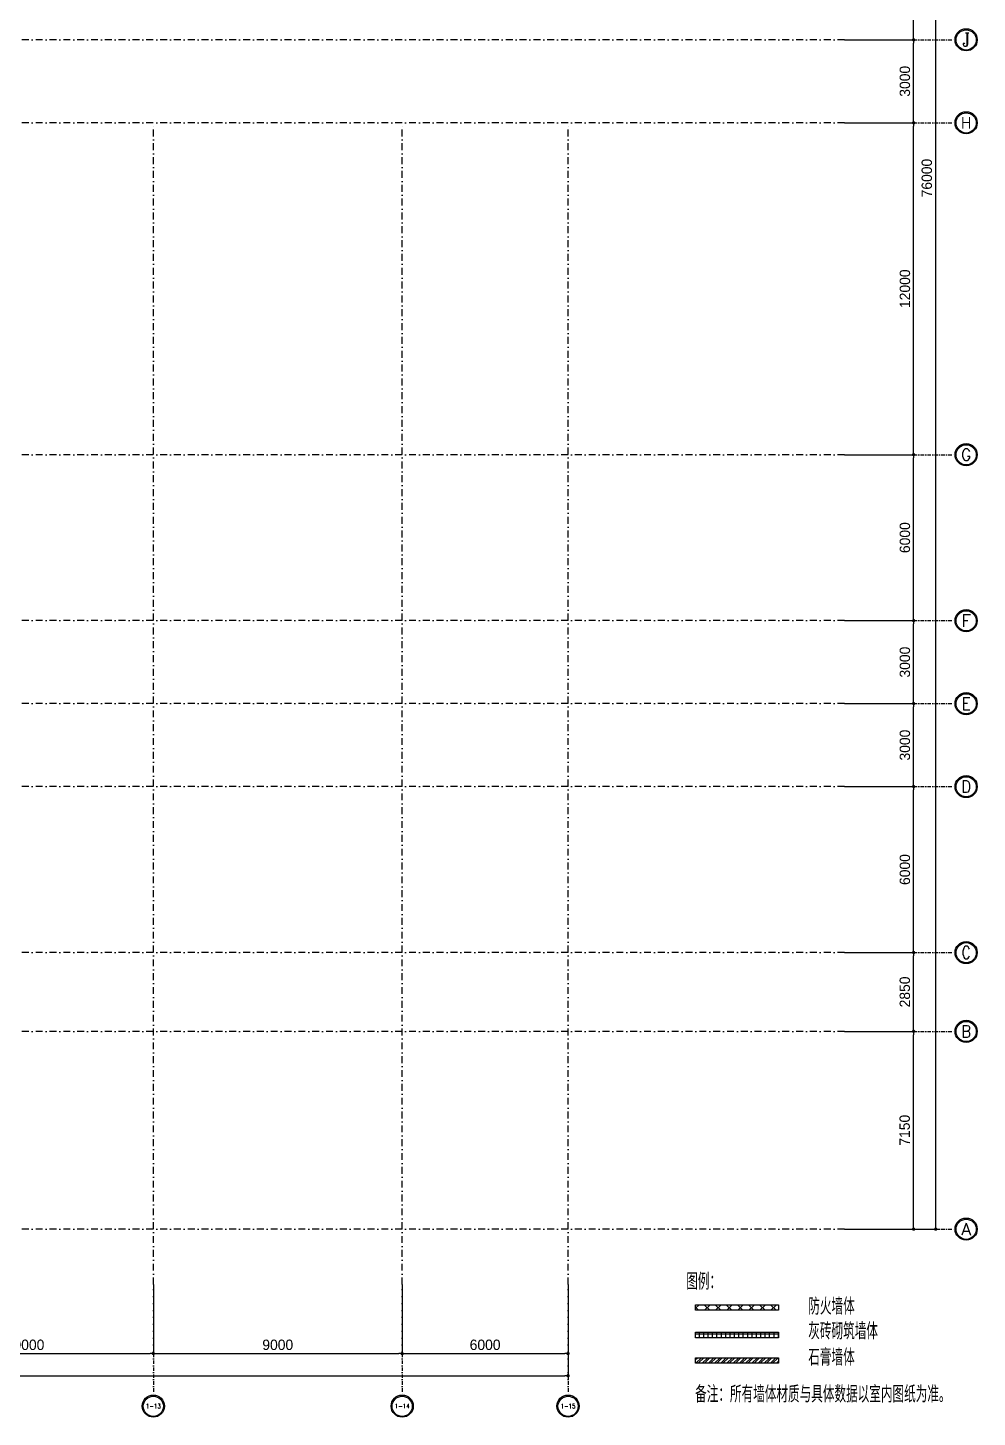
# Model space of a CAD drawing. Extents: x -354516 to 794396, y -401250 to -150594.
# Drawn here: x -252758 to -218416, y -384958 to -334724 of the extents above; entities that cross this region are included whole.
import ezdxf
from ezdxf.enums import TextEntityAlignment as Align

# ---------------------------------------------------------------- set-up
doc = ezdxf.new("R2010")
doc.units = 0
doc.header["$LTSCALE"] = 1000
doc.header["$MEASUREMENT"] = 0
doc.linetypes.add('DASHDOT2', pattern=[0.5, 0.25, -0.125, 0, -0.125])
doc.linetypes.add('DOTE', pattern=[2.42, 2, -0.2, 0.02, -0.2])
doc.layers.add('0-文字1', color=7, linetype='Continuous', lineweight=0)
for name, color, linetype in [('5', 5, 'Continuous'), ('AXIS', 35, 'Continuous'), ('AXIS_TEXT', 7, 'Continuous'), ('DOTE', 251, 'DOTE'), ('墙体', 7, 'Continuous'), ('灰色砖墙', 80, 'Continuous'), ('石膏墙体', 31, 'Continuous'), ('防火墙', 10, 'Continuous'), ('防火墙填充', 10, 'Continuous')]:
    doc.layers.add(name, color=color, linetype=linetype)
doc.styles.add('_TCH_AXIS', font='COMPLEX', dxfattribs={"bigfont": 'GBCBIG'})
doc.styles.add('COMPLEX', font='COMPLEX')
doc.styles.add('tjhztxt', font='TJROMANS', dxfattribs={"width": 0.7, "height": 6, "bigfont": 'HZTXT'})
doc.styles.add('Word-n', font='stylu.ttf')
doc.dimstyles.new('1-150', dxfattribs={"dimscale": 150, "dimtxt": 2.5, "dimasz": 0.8, "dimexe": 0.8, "dimexo": 0, "dimgap": 0.8, "dimtad": 1, "dimdec": 0, "dimzin": 0, "dimdsep": 46, "dimtxsty": 'Word-n', "dimblk": 'DOT', "dimcen": 0, "dimclrd": 137, "dimclre": 137, "dimclrt": 35, "dimadec": 4, "dimazin": 0, "dimtfac": 1, "dimtdec": 0, "dimtofl": 0, "dimtmove": 2, "dimatfit": 3, "dimldrblk": 'A', "dimfxl": 0, "dimtolj": 1, "dimtzin": 0, "dimarcsym": 0})

# ---------------------------------------------------------------- blocks, each defined once
blk = doc.blocks.new('_AXISO')
blk.add_circle((0, 0), 0.5)
at = {"layer": 'AXIS_TEXT', "style": 'COMPLEX', "width": 1.041667}
blk.add_attdef('A', text='', height=0.56, dxfattribs=at).set_placement((-0.25, -0.28), (0.25, -0.28), align=Align.FIT)
blk = doc.blocks.new('_Dot')
at = {"color": 0, "linetype": 'ByBlock', "lineweight": -2}
blk.add_line((-0.5, 0), (-1, 0), dxfattribs=at)
at = {"color": 0, "linetype": 'ByBlock', "const_width": 0.5}
blk.add_lwpolyline([(-0.25, 0, 1), (0.25, 0, 1)], format="xyb", close=True, dxfattribs=at)
blk = doc.blocks.new('*D223')
at = {"layer": 'Defpoints', "color": 0}
for p in [(107436, 66587), (110736, 66587), (107436, -9413)]:
    blk.add_point(p, dxfattribs=at)
at = {"layer": '墙体', "color": 137, "lineweight": -2}
for p, q in [((107436, 66587), (110856, 66587)), ((110736, -9293), (110736, 66467)), ((107436, -9413), (110856, -9413))]:
    blk.add_line(p, q, dxfattribs=at)
at = {"layer": '墙体', "color": 137, "lineweight": -2, "xscale": 120, "yscale": 120, "zscale": 120}
for p, rotation in [((110736, 66587), 90), ((110736, -9413), 270)]:
    blk.add_blockref('_Dot', p, dxfattribs=dict(at, rotation=rotation))
at = {"layer": '墙体', "color": 35, "insert": (110414, 28587), "char_height": 375, "attachment_point": 5, "rotation": 90, "style": 'Word-n'}
blk.add_mtext('\\A1;76000', dxfattribs=at)
blk = doc.blocks.new('A')
at = {"color": 134}
for p, q in [((-0.37, 0), (-2.13, 0)), ((-1.44, 1.15), (-1.09, 1.44)), ((-1.44, 1.15), (-0.37, 0)), ((-1.44, -1.15), (-0.37, 0)), ((-1.09, 1.44), (0, 0)), ((-1.09, -1.44), (0, 0)), ((-1.44, -1.15), (-1.09, -1.44))]:
    blk.add_line(p, q, dxfattribs=at)
for points in [[(-1.44, 1.15), (-1.09, 1.44), (-0.37, 0), (0, 0)], [(-1.44, -1.15), (-1.09, -1.44), (-0.37, 0), (0, 0)]]:
    blk.add_solid(points, dxfattribs=at)
blk = doc.blocks.new('*D224')
at = {"layer": 'Defpoints', "color": 0}
for p in [(107436, -2263), (109936, -2263), (107436, -9413)]:
    blk.add_point(p, dxfattribs=at)
at = {"layer": '墙体', "color": 137, "lineweight": -2}
for p, q in [((107436, -2263), (110056, -2263)), ((109936, -9293), (109936, -2383)), ((107436, -9413), (110056, -9413))]:
    blk.add_line(p, q, dxfattribs=at)
at = {"layer": '墙体', "color": 137, "lineweight": -2, "xscale": 120, "yscale": 120, "zscale": 120}
for p, rotation in [((109936, -2263), 90), ((109936, -9413), 270)]:
    blk.add_blockref('_Dot', p, dxfattribs=dict(at, rotation=rotation))
at = {"layer": '墙体', "color": 35, "insert": (109614, -5838), "char_height": 375, "attachment_point": 5, "rotation": 90, "style": 'Word-n'}
blk.add_mtext('\\A1;7150', dxfattribs=at)
blk = doc.blocks.new('*D225')
at = {"layer": 'Defpoints', "color": 0}
for p in [(107436, 587), (109936, 587), (107436, -2263)]:
    blk.add_point(p, dxfattribs=at)
at = {"layer": '墙体', "color": 137, "lineweight": -2}
for p, q in [((107436, 587), (110056, 587)), ((109936, -2143), (109936, 467)), ((107436, -2263), (110056, -2263))]:
    blk.add_line(p, q, dxfattribs=at)
at = {"layer": '墙体', "color": 137, "lineweight": -2, "xscale": 120, "yscale": 120, "zscale": 120}
for p, rotation in [((109936, 587), 90), ((109936, -2263), 270)]:
    blk.add_blockref('_Dot', p, dxfattribs=dict(at, rotation=rotation))
at = {"layer": '墙体', "color": 35, "insert": (109619, -838), "char_height": 375, "attachment_point": 5, "rotation": 90, "style": 'Word-n'}
blk.add_mtext('\\A1;2850', dxfattribs=at)
blk = doc.blocks.new('*D226')
at = {"layer": 'Defpoints', "color": 0}
for p in [(107436, 6587), (109936, 6587), (107436, 587)]:
    blk.add_point(p, dxfattribs=at)
at = {"layer": '墙体', "color": 137, "lineweight": -2}
for p, q in [((107436, 6587), (110056, 6587)), ((109936, 707), (109936, 6467)), ((107436, 587), (110056, 587))]:
    blk.add_line(p, q, dxfattribs=at)
at = {"layer": '墙体', "color": 137, "lineweight": -2, "xscale": 120, "yscale": 120, "zscale": 120}
for p, rotation in [((109936, 6587), 90), ((109936, 587), 270)]:
    blk.add_blockref('_Dot', p, dxfattribs=dict(at, rotation=rotation))
at = {"layer": '墙体', "color": 35, "insert": (109621, 3587), "char_height": 375, "attachment_point": 5, "rotation": 90, "style": 'Word-n'}
blk.add_mtext('\\A1;6000', dxfattribs=at)
blk = doc.blocks.new('*D186')
at = {"layer": 'Defpoints', "color": 0}
for p in [(107436, 9587), (109936, 9587), (107436, 6587)]:
    blk.add_point(p, dxfattribs=at)
at = {"layer": '墙体', "color": 137, "lineweight": -2}
for p, q in [((107436, 9587), (110056, 9587)), ((109936, 6707), (109936, 9467)), ((107436, 6587), (110056, 6587))]:
    blk.add_line(p, q, dxfattribs=at)
at = {"layer": '墙体', "color": 137, "lineweight": -2, "xscale": 120, "yscale": 120, "zscale": 120}
for p, rotation in [((109936, 9587), 90), ((109936, 6587), 270)]:
    blk.add_blockref('_Dot', p, dxfattribs=dict(at, rotation=rotation))
at = {"layer": '墙体', "color": 35, "insert": (109621, 8087), "char_height": 375, "attachment_point": 5, "rotation": 90, "style": 'Word-n'}
blk.add_mtext('\\A1;3000', dxfattribs=at)
blk = doc.blocks.new('*D187')
at = {"layer": 'Defpoints', "color": 0}
for p in [(107436, 12587), (109936, 12587), (107436, 9587)]:
    blk.add_point(p, dxfattribs=at)
at = {"layer": '墙体', "color": 137, "lineweight": -2}
for p, q in [((107436, 12587), (110056, 12587)), ((109936, 9707), (109936, 12467)), ((107436, 9587), (110056, 9587))]:
    blk.add_line(p, q, dxfattribs=at)
at = {"layer": '墙体', "color": 137, "lineweight": -2, "xscale": 120, "yscale": 120, "zscale": 120}
for p, rotation in [((109936, 12587), 90), ((109936, 9587), 270)]:
    blk.add_blockref('_Dot', p, dxfattribs=dict(at, rotation=rotation))
at = {"layer": '墙体', "color": 35, "insert": (109621, 11087), "char_height": 375, "attachment_point": 5, "rotation": 90, "style": 'Word-n'}
blk.add_mtext('\\A1;3000', dxfattribs=at)
blk = doc.blocks.new('*D188')
at = {"layer": 'Defpoints', "color": 0}
for p in [(107436, 18587), (109936, 18587), (107436, 12587)]:
    blk.add_point(p, dxfattribs=at)
at = {"layer": '墙体', "color": 137, "lineweight": -2}
for p, q in [((107436, 18587), (110056, 18587)), ((109936, 12707), (109936, 18467)), ((107436, 12587), (110056, 12587))]:
    blk.add_line(p, q, dxfattribs=at)
at = {"layer": '墙体', "color": 137, "lineweight": -2, "xscale": 120, "yscale": 120, "zscale": 120}
for p, rotation in [((109936, 18587), 90), ((109936, 12587), 270)]:
    blk.add_blockref('_Dot', p, dxfattribs=dict(at, rotation=rotation))
at = {"layer": '墙体', "color": 35, "insert": (109621, 15587), "char_height": 375, "attachment_point": 5, "rotation": 90, "style": 'Word-n'}
blk.add_mtext('\\A1;6000', dxfattribs=at)
blk = doc.blocks.new('*D189')
at = {"layer": 'Defpoints', "color": 0}
for p in [(107436, 30587), (109936, 30587), (107436, 18587)]:
    blk.add_point(p, dxfattribs=at)
at = {"layer": '墙体', "color": 137, "lineweight": -2}
for p, q in [((107436, 30587), (110056, 30587)), ((109936, 18707), (109936, 30467)), ((107436, 18587), (110056, 18587))]:
    blk.add_line(p, q, dxfattribs=at)
at = {"layer": '墙体', "color": 137, "lineweight": -2, "xscale": 120, "yscale": 120, "zscale": 120}
for p, rotation in [((109936, 30587), 90), ((109936, 18587), 270)]:
    blk.add_blockref('_Dot', p, dxfattribs=dict(at, rotation=rotation))
at = {"layer": '墙体', "color": 35, "insert": (109622, 24587), "char_height": 375, "attachment_point": 5, "rotation": 90, "style": 'Word-n'}
blk.add_mtext('\\A1;12000', dxfattribs=at)
blk = doc.blocks.new('*D190')
at = {"layer": 'Defpoints', "color": 0}
for p in [(107436, 33587), (109936, 33587), (107436, 30587)]:
    blk.add_point(p, dxfattribs=at)
at = {"layer": '墙体', "color": 137, "lineweight": -2}
for p, q in [((107436, 33587), (110056, 33587)), ((109936, 30707), (109936, 33467)), ((107436, 30587), (110056, 30587))]:
    blk.add_line(p, q, dxfattribs=at)
at = {"layer": '墙体', "color": 137, "lineweight": -2, "xscale": 120, "yscale": 120, "zscale": 120}
for p, rotation in [((109936, 33587), 90), ((109936, 30587), 270)]:
    blk.add_blockref('_Dot', p, dxfattribs=dict(at, rotation=rotation))
at = {"layer": '墙体', "color": 35, "insert": (109621, 32087), "char_height": 375, "attachment_point": 5, "rotation": 90, "style": 'Word-n'}
blk.add_mtext('\\A1;3000', dxfattribs=at)
blk = doc.blocks.new('*D191')
at = {"layer": 'Defpoints', "color": 0}
for p in [(107436, 36587), (109936, 36587), (107436, 33587)]:
    blk.add_point(p, dxfattribs=at)
at = {"layer": '墙体', "color": 137, "lineweight": -2}
for p, q in [((107436, 36587), (110056, 36587)), ((109936, 33707), (109936, 36467)), ((107436, 33587), (110056, 33587))]:
    blk.add_line(p, q, dxfattribs=at)
at = {"layer": '墙体', "color": 137, "lineweight": -2, "xscale": 120, "yscale": 120, "zscale": 120}
for p, rotation in [((109936, 36587), 90), ((109936, 33587), 270)]:
    blk.add_blockref('_Dot', p, dxfattribs=dict(at, rotation=rotation))
at = {"layer": '墙体', "color": 35, "insert": (109621, 35087), "char_height": 375, "attachment_point": 5, "rotation": 90, "style": 'Word-n'}
blk.add_mtext('\\A1;3000', dxfattribs=at)
blk = doc.blocks.new('*D210')
at = {"layer": 'Defpoints', "color": 0}
for p in [(-4564, -11413), (97436, -11413), (97436, -14713)]:
    blk.add_point(p, dxfattribs=at)
at = {"layer": '墙体', "color": 137, "lineweight": -2}
for p, q in [((-4564, -11413), (-4564, -14833)), ((97436, -11413), (97436, -14833)), ((-4444, -14713), (97316, -14713))]:
    blk.add_line(p, q, dxfattribs=at)
at = {"layer": '墙体', "color": 137, "lineweight": -2, "xscale": 120, "yscale": 120, "zscale": 120, "rotation": 180}
blk.add_blockref('_Dot', (-4564, -14713), dxfattribs=at)
at = {"layer": '墙体', "color": 137, "lineweight": -2, "xscale": 120, "yscale": 120, "zscale": 120}
blk.add_blockref('_Dot', (97436, -14713), dxfattribs=at)
at = {"layer": '墙体', "color": 35, "insert": (46436, -14399), "char_height": 375, "attachment_point": 5, "style": 'Word-n'}
blk.add_mtext('\\A1;102000', dxfattribs=at)
blk = doc.blocks.new('*D220')
at = {"layer": 'Defpoints', "color": 0}
for p in [(73436, -11413), (82436, -11413), (82436, -13913)]:
    blk.add_point(p, dxfattribs=at)
at = {"layer": '墙体', "color": 137, "lineweight": -2}
for p, q in [((73436, -11413), (73436, -14033)), ((82436, -11413), (82436, -14033)), ((73556, -13913), (82316, -13913))]:
    blk.add_line(p, q, dxfattribs=at)
at = {"layer": '墙体', "color": 137, "lineweight": -2, "xscale": 120, "yscale": 120, "zscale": 120, "rotation": 180}
blk.add_blockref('_Dot', (73436, -13913), dxfattribs=at)
at = {"layer": '墙体', "color": 137, "lineweight": -2, "xscale": 120, "yscale": 120, "zscale": 120}
blk.add_blockref('_Dot', (82436, -13913), dxfattribs=at)
at = {"layer": '墙体', "color": 35, "insert": (77936, -13598), "char_height": 375, "attachment_point": 5, "style": 'Word-n'}
blk.add_mtext('\\A1;9000', dxfattribs=at)
blk = doc.blocks.new('*D221')
at = {"layer": 'Defpoints', "color": 0}
for p in [(82436, -11413), (91436, -11413), (91436, -13913)]:
    blk.add_point(p, dxfattribs=at)
at = {"layer": '墙体', "color": 137, "lineweight": -2}
for p, q in [((82436, -11413), (82436, -14033)), ((91436, -11413), (91436, -14033)), ((82556, -13913), (91316, -13913))]:
    blk.add_line(p, q, dxfattribs=at)
at = {"layer": '墙体', "color": 137, "lineweight": -2, "xscale": 120, "yscale": 120, "zscale": 120, "rotation": 180}
blk.add_blockref('_Dot', (82436, -13913), dxfattribs=at)
at = {"layer": '墙体', "color": 137, "lineweight": -2, "xscale": 120, "yscale": 120, "zscale": 120}
blk.add_blockref('_Dot', (91436, -13913), dxfattribs=at)
at = {"layer": '墙体', "color": 35, "insert": (86936, -13598), "char_height": 375, "attachment_point": 5, "style": 'Word-n'}
blk.add_mtext('\\A1;9000', dxfattribs=at)
blk = doc.blocks.new('*D222')
at = {"layer": 'Defpoints', "color": 0}
for p in [(91436, -11413), (97436, -11413), (97436, -13913)]:
    blk.add_point(p, dxfattribs=at)
at = {"layer": '墙体', "color": 137, "lineweight": -2}
for p, q in [((91436, -11413), (91436, -14033)), ((97436, -11413), (97436, -14033)), ((91556, -13913), (97316, -13913))]:
    blk.add_line(p, q, dxfattribs=at)
at = {"layer": '墙体', "color": 137, "lineweight": -2, "xscale": 120, "yscale": 120, "zscale": 120, "rotation": 180}
blk.add_blockref('_Dot', (91436, -13913), dxfattribs=at)
at = {"layer": '墙体', "color": 137, "lineweight": -2, "xscale": 120, "yscale": 120, "zscale": 120}
blk.add_blockref('_Dot', (97436, -13913), dxfattribs=at)
at = {"layer": '墙体', "color": 35, "insert": (94436, -13598), "char_height": 375, "attachment_point": 5, "style": 'Word-n'}
blk.add_mtext('\\A1;6000', dxfattribs=at)
blk = doc.blocks.new('GRID')
at = {"layer": '5', "color": 250, "ltscale": 2}
for centre in [(111836.4, 33580.7), (111836.4, 30580.7), (111836.4, 18580.7), (111836.4, 12580.7), (111836.4, 9580.7), (111836.4, 6580.7), (111836.4, 580.7), (111836.4, -2269.3), (111836.4, -9419.3), (82436.4, -15819.3), (91436.4, -15819.3), (97436.4, -15819.3)]:
    blk.add_circle(centre, 364.6, dxfattribs=at)
at = {"layer": '墙体', "color": 250, "linetype": 'DASHDOT2', "lineweight": -3}
for p, q in [((107436.4, 33586.5), (-19063.6, 33586.5)), ((107436.4, 30586.5), (-19063.6, 30586.5)), ((82436.4, -11413.5), (82436.4, 30586.5)), ((91436.4, -11413.5), (91436.4, 30586.5)), ((97436.4, -11413.5), (97436.4, 30586.5)), ((107436.4, 18586.5), (-19063.6, 18586.5)), ((107436.4, 12586.5), (-19063.6, 12586.5)), ((107436.4, 9586.5), (-19063.6, 9586.5)), ((107436.4, 6586.5), (-19063.6, 6586.5)), ((107436.4, 586.5), (-19063.6, 586.5)), ((107436.4, -2263.5), (-19063.6, -2263.5)), ((107436.4, -9413.5), (-19063.6, -9413.5))]:
    blk.add_line(p, q, dxfattribs=at)
at = {"layer": '墙体', "color": 35, "linetype": 'DASHDOT2', "ltscale": 0.5}
for p, q in [((107436.4, 33586.5), (111436.4, 33586.5)), ((107436.4, 30586.5), (111436.4, 30586.5)), ((107436.4, 18586.5), (111436.4, 18586.5)), ((107436.4, 12586.5), (111436.4, 12586.5)), ((107436.4, 9586.5), (111436.4, 9586.5)), ((107436.4, 6586.5), (111436.4, 6586.5)), ((107436.4, 586.5), (111436.4, 586.5)), ((107436.4, -2263.5), (111436.4, -2263.5)), ((107436.4, -9413.5), (111436.4, -9413.5)), ((82436.4, -11413.5), (82436.4, -15413.5)), ((91436.4, -11413.5), (91436.4, -15413.5)), ((97436.4, -11413.5), (97436.4, -15413.5))]:
    blk.add_line(p, q, dxfattribs=at)
at = {"layer": 'AXIS'}
ref = blk.add_blockref('_AXISO', (111836.4, 33586.5), dxfattribs=dict(at, xscale=800, yscale=800, zscale=800))
ref.add_attrib('A', 'J', dxfattribs={"layer": 'AXIS_TEXT', "height": 496.1, "style": '_TCH_AXIS'}).set_placement((111706.5, 33338.5), (111966.3, 33338.5), align=Align.FIT)
ref = blk.add_blockref('_AXISO', (111836.4, 30586.5), dxfattribs=dict(at, xscale=800, yscale=800, zscale=800))
ref.add_attrib('A', 'H', dxfattribs={"layer": 'AXIS_TEXT', "height": 405.5, "style": '_TCH_AXIS'}).set_placement((111643.3, 30383.8), (112029.5, 30383.8), align=Align.FIT)
ref = blk.add_blockref('_AXISO', (111836.4, 18586.5), dxfattribs=dict(at, xscale=800, yscale=800, zscale=800))
ref.add_attrib('A', 'G', dxfattribs={"layer": 'AXIS_TEXT', "height": 425.2, "style": '_TCH_AXIS'}).set_placement((111654.2, 18373.9), (112018.6, 18373.9), align=Align.FIT)
ref = blk.add_blockref('_AXISO', (111836.4, 12586.5), dxfattribs=dict(at, xscale=800, yscale=800, zscale=800))
ref.add_attrib('A', 'F', dxfattribs={"layer": 'AXIS_TEXT', "height": 445.4, "style": '_TCH_AXIS'}).set_placement((111666.7, 12363.8), (112006.1, 12363.8), align=Align.FIT)
ref = blk.add_blockref('_AXISO', (111836.4, 9586.5), dxfattribs=dict(at, xscale=800, yscale=800, zscale=800))
ref.add_attrib('A', 'E', dxfattribs={"layer": 'AXIS_TEXT', "height": 445.4, "style": '_TCH_AXIS'}).set_placement((111666.7, 9363.8), (112006.1, 9363.8), align=Align.FIT)
ref = blk.add_blockref('_AXISO', (111836.4, 6586.5), dxfattribs=dict(at, xscale=800, yscale=800, zscale=800))
ref.add_attrib('A', 'D', dxfattribs={"layer": 'AXIS_TEXT', "height": 435.3, "style": '_TCH_AXIS'}).set_placement((111660.2, 6368.9), (112012.6, 6368.9), align=Align.FIT)
ref = blk.add_blockref('_AXISO', (111836.4, 586.5), dxfattribs=dict(at, xscale=800, yscale=800, zscale=800))
ref.add_attrib('A', 'C', dxfattribs={"layer": 'AXIS_TEXT', "height": 455.7, "style": '_TCH_AXIS'}).set_placement((111673.6, 358.7), (111999.1, 358.7), align=Align.FIT)
ref = blk.add_blockref('_AXISO', (111836.4, -2263.5), dxfattribs=dict(at, xscale=800, yscale=800, zscale=800))
ref.add_attrib('A', 'B', dxfattribs={"layer": 'AXIS_TEXT', "height": 435.3, "style": '_TCH_AXIS'}).set_placement((111660.2, -2481.1), (112012.6, -2481.1), align=Align.FIT)
ref = blk.add_blockref('_AXISO', (111836.4, -9413.5), dxfattribs=dict(at, xscale=800, yscale=800, zscale=800))
ref.add_attrib('A', 'A', dxfattribs={"layer": 'AXIS_TEXT', "height": 425.2, "style": '_TCH_AXIS'}).set_placement((111654.2, -9626.1), (112018.6, -9626.1), align=Align.FIT)
ref = blk.add_blockref('_AXISO', (82436.4, -15813.5), dxfattribs=dict(at, xscale=800, yscale=800, zscale=800))
ref.add_attrib('A', '1-13', dxfattribs={"layer": 'AXIS_TEXT', "height": 160.91, "style": '_TCH_AXIS'}).set_placement((82168.2, -15893.9), (82704.6, -15893.9), align=Align.FIT)
ref = blk.add_blockref('_AXISO', (91436.4, -15813.5), dxfattribs=dict(at, xscale=800, yscale=800, zscale=800))
ref.add_attrib('A', '1-14', dxfattribs={"layer": 'AXIS_TEXT', "height": 156.8, "style": '_TCH_AXIS'}).set_placement((91167.6, -15891.9), (91705.2, -15891.9), align=Align.FIT)
ref = blk.add_blockref('_AXISO', (97436.4, -15813.5), dxfattribs=dict(at, xscale=800, yscale=800, zscale=800))
ref.add_attrib('A', '1-15', dxfattribs={"layer": 'AXIS_TEXT', "height": 160.91, "style": '_TCH_AXIS'}).set_placement((97168.2, -15893.9), (97704.6, -15893.9), align=Align.FIT)
at = {"layer": '墙体', "color": 137}
for p1, p2, distance, picture, middle in [((107436.4, -9413.5), (107436.4, 66586.5), -3300, '*D223', (110414.1, 28586.5)), ((107436.4, 33586.5), (107436.4, 36586.5), -2500, '*D191', (109620.8, 35086.5)), ((107436.4, 30586.5), (107436.4, 33586.5), -2500, '*D190', (109620.8, 32086.5)), ((107436.4, 18586.5), (107436.4, 30586.5), -2500, '*D189', (109622.2, 24586.5)), ((107436.4, 12586.5), (107436.4, 18586.5), -2500, '*D188', (109620.5, 15586.5)), ((107436.4, 9586.5), (107436.4, 12586.5), -2500, '*D187', (109620.8, 11086.5)), ((107436.4, 6586.5), (107436.4, 9586.5), -2500, '*D186', (109620.8, 8086.5)), ((107436.4, 586.5), (107436.4, 6586.5), -2500, '*D226', (109620.5, 3586.5)), ((107436.4, -2263.5), (107436.4, 586.5), -2500, '*D225', (109619.4, -838.5)), ((107436.4, -9413.5), (107436.4, -2263.5), -2500, '*D224', (109614.1, -5838.5)), ((-4563.6, -11413.5), (97436.4, -11413.5), -3300, '*D210', (46436.4, -14399.2)), ((73436.4, -11413.5), (82436.4, -11413.5), -2500, '*D220', (77936.4, -13598.4)), ((82436.4, -11413.5), (91436.4, -11413.5), -2500, '*D221', (86936.4, -13598.4)), ((91436.4, -11413.5), (97436.4, -11413.5), -2500, '*D222', (94436.4, -13597.6))]:
    dim = blk.add_aligned_dim(p1=p1, p2=p2, distance=distance, dimstyle='1-150', dxfattribs=at)
    dim.commit()
    dim.dimension.update_dxf_attribs({"geometry": picture, "text_midpoint": middle})

msp = doc.modelspace()

# ---------------------------------------------------------------- hatches: boundary and pattern name
at = {"layer": '灰色砖墙'}
h = msp.add_hatch(dxfattribs=at)
h.set_pattern_fill('NET', color=3, scale=50)
h.set_pattern_definition([(0, (-791232.81, -360034.96), (0, 158.75), []), (90, (-791232.81, -360034.96), (-158.75, 1e-14), [])])
h.paths.add_polyline_path([(-228601.9, -381885.9), (-225601.9, -381885.9), (-225601.9, -381985.9), (-225601.9, -382085.9), (-228601.9, -382085.9)])
at = {"layer": '石膏墙体'}
h = msp.add_hatch(dxfattribs=at)
h.set_pattern_fill('STEEL', color=31, scale=100)
h.set_pattern_definition([(45, (-414584.63, -104800.49), (-112.2532, 112.2532), []), (45, (-414584.63, -104721.11), (-112.2532, 112.2532), [])])
h.paths.add_polyline_path([(-228601.9, -382805.4), (-225601.9, -382805.4), (-225601.9, -382905.4), (-225601.9, -383005.4), (-228601.9, -383005.4)])
at = {"layer": '防火墙填充'}
h = msp.add_hatch(dxfattribs=at)
h.set_pattern_fill('多孔材料', color=256, scale=100)
h.set_pattern_definition([(45, (-414384.63, -104800.5), (-200.0002, 200.0002), []), (135, (-414384.63, -104800.5), (-200.0002, -200.0002), [])])
h.paths.add_polyline_path([(-228601.9, -380893.4), (-225601.9, -380893.4), (-225601.9, -380993.4), (-225601.9, -381093.4), (-228601.9, -381093.4)])

# ---------------------------------------------------------------- linework, layer by layer
at = {"layer": '灰色砖墙', "color": 3}
msp.add_lwpolyline([(-228601.9, -381885.9), (-225601.9, -381885.9), (-225601.9, -381985.9), (-225601.9, -382085.9), (-228601.9, -382085.9)], close=True, dxfattribs=at)
at = {"layer": '石膏墙体', "color": 31}
msp.add_lwpolyline([(-228601.9, -382805.4), (-225601.9, -382805.4), (-225601.9, -382905.4), (-225601.9, -383005.4), (-228601.9, -383005.4)], close=True, dxfattribs=at)
at = {"layer": '防火墙', "color": 10}
msp.add_lwpolyline([(-228601.9, -380893.4), (-225601.9, -380893.4), (-225601.9, -380993.4), (-225601.9, -381093.4), (-228601.9, -381093.4)], close=True, dxfattribs=at)

# ---------------------------------------------------------------- block references
at = {"layer": 'DOTE'}
msp.add_blockref('GRID', (-330652.1, -368744.6), dxfattribs=at)

# ---------------------------------------------------------------- texts
at = {"layer": '0-文字1', "style": 'tjhztxt', "width": 0.7}
for s, p in [('图例：', (-228941.3, -380352.5)), ('防火墙体', (-224526.6, -381250.8)), ('灰砖砌筑墙体', (-224526.6, -382146.8)), ('石膏墙体', (-224526.6, -383093.7)), ('备注：所有墙体材质与具体数据以室内图纸为准。', (-228620.1, -384426.2))]:
    msp.add_text(s, height=600, dxfattribs=at).set_placement(p)

doc.saveas('drawing.dxf')
